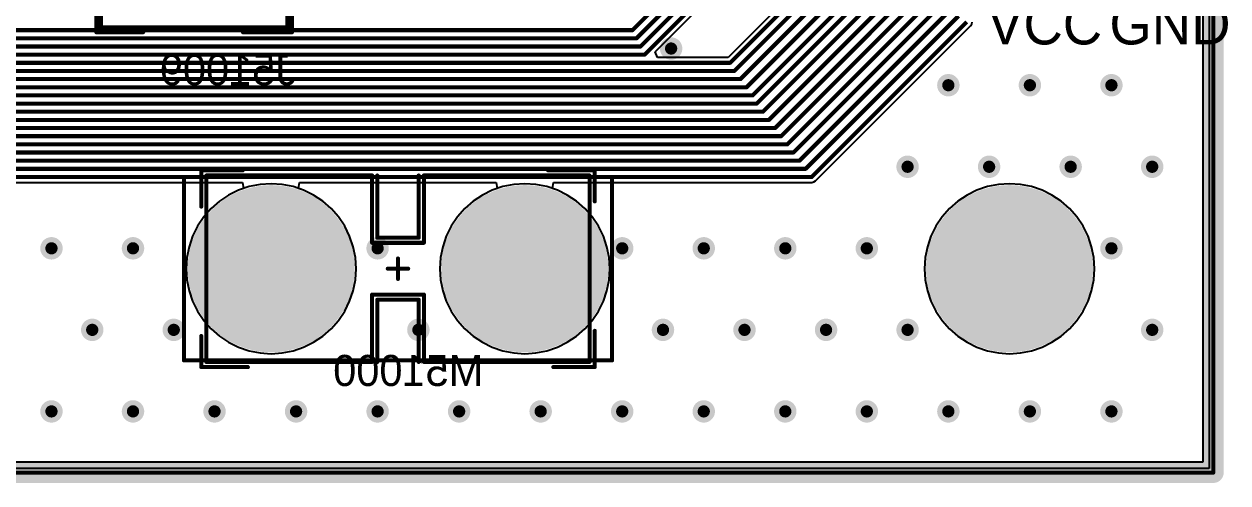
# Model space of a CAD drawing. Header units: millimetres. Extents: x 372 to 687, y 380 to 482.
# Drawn here: x 622.7 to 681.7, y 380.5 to 403 of the extents above; entities that cross this region are included whole.
import ezdxf

# ---------------------------------------------------------------- set-up
doc = ezdxf.new("R2010")
doc.units = ezdxf.units.MM
for name, color, linetype in [('BottomLayer', 5, 'Continuous'), ('BottomOverlay', 54, 'Continuous'), ('BottomSolder', 6, 'Continuous'), ('InternalPlane1', 76, 'Continuous'), ('InternalPlane2', 16, 'Continuous'), ('Mechanical1', 6, 'Continuous'), ('Mechanical13', 56, 'Continuous'), ('Mechanical15', 56, 'Continuous'), ('MultiLayer', 9, 'Continuous'), ('PadHoleLayer', 156, 'Continuous'), ('TopLayer', 1, 'Continuous'), ('TopOverlay', 2, 'Continuous'), ('TopSolder', 216, 'Continuous'), ('ViaHoleLayer', 16, 'Continuous')]:
    doc.layers.add(name, color=color, linetype=linetype)

# ---------------------------------------------------------------- blocks, each defined once
blk = doc.blocks.new('C___H_____900X1900X84000_387')
at = {"layer": 'BottomLayer', "const_width": 4}
for points in [[(-2, 6.223, 1), (2, 6.223, 1)], [(-2, -6.223, 1), (2, -6.223, 1)]]:
    blk.add_lwpolyline(points, format="xyb", close=True, dxfattribs=at)
at = {"layer": 'BottomSolder', "const_width": 4.102}
for points in [[(-2.051, 6.223, 1), (2.051, 6.223, 1)], [(-2.051, -6.223, 1), (2.051, -6.223, 1)]]:
    blk.add_lwpolyline(points, format="xyb", close=True, dxfattribs=at)
at = {"layer": 'InternalPlane1', "const_width": 2}
for points in [[(-1, 6.223, 1), (1, 6.223, 1)], [(-1, -6.223, 1), (1, -6.223, 1)]]:
    blk.add_lwpolyline(points, format="xyb", close=True, dxfattribs=at)
at = {"layer": 'InternalPlane2', "const_width": 2}
for points in [[(-1, 6.223, 1), (1, 6.223, 1)], [(-1, -6.223, 1), (1, -6.223, 1)]]:
    blk.add_lwpolyline(points, format="xyb", close=True, dxfattribs=at)
at = {"layer": 'Mechanical13', "const_width": 0.2}
for points in [[(4.572, 9.398), (-4.572, 9.398)], [(-4.572, 9.398), (-4.572, 9.398)], [(-4.572, 1.27), (-4.572, 9.398)], [(4.572, 1.27), (4.572, 9.398)], [(-1.27, 1.27), (-4.572, 1.27)], [(-1.27, -1.27), (-1.27, 1.27)], [(1.27, -1.27), (1.27, 1.27)], [(4.572, 1.27), (1.27, 1.27)], [(-1.27, -1.27), (-4.572, -1.27)], [(-4.572, -9.398), (-4.572, -1.27)], [(4.572, -1.27), (1.27, -1.27)], [(4.572, -9.398), (4.572, -1.27)], [(4.572, -9.398), (-4.572, -9.398)], [(4.572, -9.398), (4.572, -9.398)]]:
    blk.add_lwpolyline(points, dxfattribs=at)
at = {"layer": 'Mechanical13', "const_width": 0.1}
for points in [[(-4.622, 9.398, 1), (-4.522, 9.398, 1)], [(-4.622, 9.398, 1), (-4.522, 9.398, 1)], [(-4.622, 9.398, 1), (-4.522, 9.398, 1)], [(-4.622, 9.398, 1), (-4.522, 9.398, 1)], [(4.522, 9.398, 1), (4.622, 9.398, 1)], [(4.522, 9.398, 1), (4.622, 9.398, 1)], [(-4.622, 1.27, 1), (-4.522, 1.27, 1)], [(-4.622, 1.27, 1), (-4.522, 1.27, 1)], [(-1.32, 1.27, 1), (-1.22, 1.27, 1)], [(-1.32, 1.27, 1), (-1.22, 1.27, 1)], [(1.22, 1.27, 1), (1.32, 1.27, 1)], [(1.22, 1.27, 1), (1.32, 1.27, 1)], [(4.522, 1.27, 1), (4.622, 1.27, 1)], [(4.522, 1.27, 1), (4.622, 1.27, 1)], [(-4.622, -1.27, 1), (-4.522, -1.27, 1)], [(-4.622, -1.27, 1), (-4.522, -1.27, 1)], [(-1.32, -1.27, 1), (-1.22, -1.27, 1)], [(-1.32, -1.27, 1), (-1.22, -1.27, 1)], [(1.22, -1.27, 1), (1.32, -1.27, 1)], [(1.22, -1.27, 1), (1.32, -1.27, 1)], [(4.522, -1.27, 1), (4.622, -1.27, 1)], [(4.522, -1.27, 1), (4.622, -1.27, 1)], [(-4.622, -9.398, 1), (-4.522, -9.398, 1)], [(-4.622, -9.398, 1), (-4.522, -9.398, 1)], [(4.522, -9.398, 1), (4.622, -9.398, 1)], [(4.522, -9.398, 1), (4.622, -9.398, 1)], [(4.522, -9.398, 1), (4.622, -9.398, 1)], [(4.522, -9.398, 1), (4.622, -9.398, 1)]]:
    blk.add_lwpolyline(points, format="xyb", close=True, dxfattribs=at)
at = {"layer": 'Mechanical15', "const_width": 0.2}
for points in [[(-4.5, -10.5), (-4.5, 10.5)], [(4.5, 10.5), (-4.5, 10.5)], [(4.5, -10.5), (4.5, 10.5)], [(0, -0.5), (0, 0.5)], [(0.5, 0), (-0.5, 0)], [(4.5, -10.5), (-4.5, -10.5)]]:
    blk.add_lwpolyline(points, dxfattribs=at)
at = {"layer": 'Mechanical15', "const_width": 0.1}
for points in [[(-4.55, 10.5, 1), (-4.45, 10.5, 1)], [(-4.55, 10.5, 1), (-4.45, 10.5, 1)], [(4.45, 10.5, 1), (4.55, 10.5, 1)], [(4.45, 10.5, 1), (4.55, 10.5, 1)], [(-0.05, 0.5, 1), (0.05, 0.5, 1)], [(-0.55, 0, 1), (-0.45, 0, 1)], [(0.45, 0, 1), (0.55, 0, 1)], [(-0.05, -0.5, 1), (0.05, -0.5, 1)], [(-4.55, -10.5, 1), (-4.45, -10.5, 1)], [(-4.55, -10.5, 1), (-4.45, -10.5, 1)], [(4.45, -10.5, 1), (4.55, -10.5, 1)], [(4.45, -10.5, 1), (4.55, -10.5, 1)]]:
    blk.add_lwpolyline(points, format="xyb", close=True, dxfattribs=at)
at = {"layer": 'MultiLayer', "const_width": 4}
for points in [[(-2, 6.223, 1), (2, 6.223, 1)], [(-2, -6.223, 1), (2, -6.223, 1)]]:
    blk.add_lwpolyline(points, format="xyb", close=True, dxfattribs=at)
at = {"layer": 'PadHoleLayer', "const_width": 1.6}
for points in [[(-0.8, 6.223, 1), (0.8, 6.223, 1)], [(-0.8, -6.223, 1), (0.8, -6.223, 1)]]:
    blk.add_lwpolyline(points, format="xyb", close=True, dxfattribs=at)
at = {"layer": 'TopLayer', "const_width": 4}
for points in [[(-2, 6.223, 1), (2, 6.223, 1)], [(-2, -6.223, 1), (2, -6.223, 1)]]:
    blk.add_lwpolyline(points, format="xyb", close=True, dxfattribs=at)
at = {"layer": 'TopOverlay', "const_width": 0.2}
for points in [[(-3.302, 9.652), (-4.826, 9.652)], [(-4.826, 7.366), (-4.826, 9.652)], [(4.826, 9.652), (3.048, 9.652)], [(4.826, 7.62), (4.826, 9.652)], [(-1.524, 1.016), (-4.572, 1.016)], [(-1.524, -1.016), (-1.524, 1.016)], [(1.524, -1.016), (1.524, 1.016)], [(4.572, 1.016), (1.524, 1.016)], [(-1.524, -1.016), (-4.572, -1.016)], [(4.572, -1.016), (1.524, -1.016)], [(-4.826, -9.652), (-4.826, -7.62)], [(4.826, -9.652), (4.826, -7.366)], [(-3.048, -9.652), (-4.826, -9.652)], [(4.826, -9.652), (3.302, -9.652)]]:
    blk.add_lwpolyline(points, dxfattribs=at)
at = {"layer": 'TopOverlay', "const_width": 0.1}
for points in [[(-4.876, 9.652, 1), (-4.776, 9.652, 1)], [(-4.876, 9.652, 1), (-4.776, 9.652, 1)], [(-3.352, 9.652, 1), (-3.252, 9.652, 1)], [(2.998, 9.652, 1), (3.098, 9.652, 1)], [(4.776, 9.652, 1), (4.876, 9.652, 1)], [(4.776, 9.652, 1), (4.876, 9.652, 1)], [(4.776, 7.62, 1), (4.876, 7.62, 1)], [(-4.876, 7.366, 1), (-4.776, 7.366, 1)], [(-4.622, 1.016, 1), (-4.522, 1.016, 1)], [(-1.574, 1.016, 1), (-1.474, 1.016, 1)], [(-1.574, 1.016, 1), (-1.474, 1.016, 1)], [(1.474, 1.016, 1), (1.574, 1.016, 1)], [(1.474, 1.016, 1), (1.574, 1.016, 1)], [(4.522, 1.016, 1), (4.622, 1.016, 1)], [(-4.622, -1.016, 1), (-4.522, -1.016, 1)], [(-1.574, -1.016, 1), (-1.474, -1.016, 1)], [(-1.574, -1.016, 1), (-1.474, -1.016, 1)], [(1.474, -1.016, 1), (1.574, -1.016, 1)], [(1.474, -1.016, 1), (1.574, -1.016, 1)], [(4.522, -1.016, 1), (4.622, -1.016, 1)], [(-4.876, -7.62, 1), (-4.776, -7.62, 1)], [(4.776, -7.366, 1), (4.876, -7.366, 1)], [(-4.876, -9.652, 1), (-4.776, -9.652, 1)], [(-4.876, -9.652, 1), (-4.776, -9.652, 1)], [(-3.098, -9.652, 1), (-2.998, -9.652, 1)], [(3.252, -9.652, 1), (3.352, -9.652, 1)], [(4.776, -9.652, 1), (4.876, -9.652, 1)], [(4.776, -9.652, 1), (4.876, -9.652, 1)]]:
    blk.add_lwpolyline(points, format="xyb", close=True, dxfattribs=at)
at = {"layer": 'TopSolder', "const_width": 4.102}
for points in [[(-2.051, 6.223, 1), (2.051, 6.223, 1)], [(-2.051, -6.223, 1), (2.051, -6.223, 1)]]:
    blk.add_lwpolyline(points, format="xyb", close=True, dxfattribs=at)
blk = doc.blocks.new('HDRV10W64P254_2X5_2030X900X900B_B_428')
at = {"layer": 'BottomLayer', "const_width": 0.9}
for points in [[(-1.72, 5.08, 1), (-0.82, 5.08, 1)], [(0.82, 5.08, 1), (1.72, 5.08, 1)], [(-1.72, 2.54, 1), (-0.82, 2.54, 1)], [(0.82, 2.54, 1), (1.72, 2.54, 1)], [(-1.72, 0, 1), (-0.82, 0, 1)], [(0.82, 0, 1), (1.72, 0, 1)], [(-1.72, -2.54, 1), (-0.82, -2.54, 1)], [(0.82, -2.54, 1), (1.72, -2.54, 1)], [(-1.72, -5.08, 1), (-0.82, -5.08, 1)], [(0.82, -5.08, 1), (1.72, -5.08, 1)]]:
    blk.add_lwpolyline(points, format="xyb", close=True, dxfattribs=at)
at = {"layer": 'BottomOverlay', "const_width": 0.2}
for points in [[(-2.4, 10.4), (-4.8, 10.4)], [(-4.8, 10.4), (-4.8, 8.1)], [(4.8, 10.4), (2.5, 10.4)], [(4.8, 10.4), (4.8, 8)], [(-4.8, -8), (-4.8, -10.4)], [(4.8, -8.1), (4.8, -10.4)], [(-2.5, -10.4), (-4.8, -10.4)], [(4.8, -10.4), (2.4, -10.4)]]:
    blk.add_lwpolyline(points, dxfattribs=at)
at = {"layer": 'BottomOverlay'}
for points, const_width in [([(-4.85, 10.4, 1), (-4.75, 10.4, 1)], 0.1), ([(-4.85, 10.4, 1), (-4.75, 10.4, 1)], 0.1), ([(-2.45, 10.4, 1), (-2.35, 10.4, 1)], 0.1), ([(2.45, 10.4, 1), (2.55, 10.4, 1)], 0.1), ([(4.75, 10.4, 1), (4.85, 10.4, 1)], 0.1), ([(4.75, 10.4, 1), (4.85, 10.4, 1)], 0.1), ([(-4.85, 8.1, 1), (-4.75, 8.1, 1)], 0.1), ([(4.75, 8, 1), (4.85, 8, 1)], 0.1), ([(-4.85, -8, 1), (-4.75, -8, 1)], 0.1), ([(4.75, -8.1, 1), (4.85, -8.1, 1)], 0.1), ([(-5.3, -10, 1), (-5.7, -10, 1)], 0.5), ([(-5.825, -10, 1), (-5.575, -10, 1)], 0.25), ([(-5.425, -10, 1), (-5.175, -10, 1)], 0.25), ([(-4.85, -10.4, 1), (-4.75, -10.4, 1)], 0.1), ([(-4.85, -10.4, 1), (-4.75, -10.4, 1)], 0.1), ([(-2.55, -10.4, 1), (-2.45, -10.4, 1)], 0.1), ([(2.35, -10.4, 1), (2.45, -10.4, 1)], 0.1), ([(4.75, -10.4, 1), (4.85, -10.4, 1)], 0.1), ([(4.75, -10.4, 1), (4.85, -10.4, 1)], 0.1)]:
    blk.add_lwpolyline(points, format="xyb", close=True, dxfattribs=dict(at, const_width=const_width))
at = {"layer": 'BottomSolder', "const_width": 1.002}
for points in [[(-1.771, 5.08, 1), (-0.769, 5.08, 1)], [(0.769, 5.08, 1), (1.771, 5.08, 1)], [(-1.771, 2.54, 1), (-0.769, 2.54, 1)], [(0.769, 2.54, 1), (1.771, 2.54, 1)], [(-1.771, 0, 1), (-0.769, 0, 1)], [(0.769, 0, 1), (1.771, 0, 1)], [(-1.771, -2.54, 1), (-0.769, -2.54, 1)], [(0.769, -2.54, 1), (1.771, -2.54, 1)], [(-1.771, -5.08, 1), (-0.769, -5.08, 1)], [(0.769, -5.08, 1), (1.771, -5.08, 1)]]:
    blk.add_lwpolyline(points, format="xyb", close=True, dxfattribs=at)
at = {"layer": 'InternalPlane1', "const_width": 0.85}
for points in [[(-1.695, 5.08, 1), (-0.845, 5.08, 1)], [(0.845, 5.08, 1), (1.695, 5.08, 1)], [(-1.695, 2.54, 1), (-0.845, 2.54, 1)], [(0.845, 2.54, 1), (1.695, 2.54, 1)], [(-1.695, 0, 1), (-0.845, 0, 1)], [(0.845, 0, 1), (1.695, 0, 1)], [(-1.695, -2.54, 1), (-0.845, -2.54, 1)], [(0.845, -2.54, 1), (1.695, -2.54, 1)], [(-1.695, -5.08, 1), (-0.845, -5.08, 1)], [(0.845, -5.08, 1), (1.695, -5.08, 1)]]:
    blk.add_lwpolyline(points, format="xyb", close=True, dxfattribs=at)
at = {"layer": 'InternalPlane2'}
for points, const_width in [([(-1.695, 5.08, 1), (-0.845, 5.08, 1)], 0.85), ([(0.648, 6.01, 1), (0.775, 6.01, 1)], 0.127), ([(1.765, 6.01, 1), (1.892, 6.01, 1)], 0.127), ([(0.276, 5.639, 1), (0.403, 5.639, 1)], 0.127), ([(2.137, 5.639, 1), (2.264, 5.639, 1)], 0.127), ([(0.276, 4.521, 1), (0.403, 4.521, 1)], 0.127), ([(0.648, 4.15, 1), (0.775, 4.15, 1)], 0.127), ([(1.765, 4.15, 1), (1.892, 4.15, 1)], 0.127), ([(2.137, 4.521, 1), (2.264, 4.521, 1)], 0.127), ([(0.648, 3.47, 1), (0.775, 3.47, 1)], 0.127), ([(1.765, 3.47, 1), (1.892, 3.47, 1)], 0.127), ([(-1.695, 2.54, 1), (-0.845, 2.54, 1)], 0.85), ([(0.276, 3.099, 1), (0.403, 3.099, 1)], 0.127), ([(2.137, 3.099, 1), (2.264, 3.099, 1)], 0.127), ([(0.276, 1.981, 1), (0.403, 1.981, 1)], 0.127), ([(2.137, 1.981, 1), (2.264, 1.981, 1)], 0.127), ([(0.648, 1.61, 1), (0.775, 1.61, 1)], 0.127), ([(1.765, 1.61, 1), (1.892, 1.61, 1)], 0.127), ([(-1.695, 0, 1), (-0.845, 0, 1)], 0.85), ([(0.845, 0, 1), (1.695, 0, 1)], 0.85), ([(-1.695, -2.54, 1), (-0.845, -2.54, 1)], 0.85), ([(0.845, -2.54, 1), (1.695, -2.54, 1)], 0.85), ([(-1.695, -5.08, 1), (-0.845, -5.08, 1)], 0.85), ([(0.845, -5.08, 1), (1.695, -5.08, 1)], 0.85)]:
    blk.add_lwpolyline(points, format="xyb", close=True, dxfattribs=dict(at, const_width=const_width))
at = {"layer": 'InternalPlane2', "const_width": 0.254}
for points in [[(0.711, 6.01, -0.277325), (1.829, 6.01)], [(0.34, 4.521, -0.277325), (0.34, 5.639)], [(2.2, 5.639, -0.277325), (2.2, 4.521)], [(1.829, 4.15, -0.277325), (0.711, 4.15)], [(0.711, 3.47, -0.277325), (1.829, 3.47)], [(0.34, 1.981, -0.277325), (0.34, 3.099)], [(2.2, 3.099, -0.277325), (2.2, 1.981)], [(1.829, 1.61, -0.277325), (0.711, 1.61)]]:
    blk.add_lwpolyline(points, format="xyb", dxfattribs=at)
at = {"layer": 'Mechanical13', "const_width": 0.2}
for points in [[(-4.572, 10.16), (-4.572, -10.16)], [(4.572, 10.16), (-4.572, 10.16)], [(4.572, 10.16), (4.572, -10.16)], [(4.572, -10.16), (-4.572, -10.16)]]:
    blk.add_lwpolyline(points, dxfattribs=at)
at = {"layer": 'Mechanical13', "const_width": 0.1}
for points in [[(-4.622, 10.16, 1), (-4.522, 10.16, 1)], [(-4.622, 10.16, 1), (-4.522, 10.16, 1)], [(4.522, 10.16, 1), (4.622, 10.16, 1)], [(4.522, 10.16, 1), (4.622, 10.16, 1)], [(-4.622, -10.16, 1), (-4.522, -10.16, 1)], [(-4.622, -10.16, 1), (-4.522, -10.16, 1)], [(4.522, -10.16, 1), (4.622, -10.16, 1)], [(4.522, -10.16, 1), (4.622, -10.16, 1)]]:
    blk.add_lwpolyline(points, format="xyb", close=True, dxfattribs=at)
at = {"layer": 'Mechanical15', "const_width": 0.2}
for points in [[(-4.6, 10.2), (-4.6, -10.2)], [(4.6, 10.2), (-4.6, 10.2)], [(4.6, 10.2), (4.6, -10.2)], [(0, 0.5), (0, -0.5)], [(0.5, 0), (-0.5, 0)], [(4.6, -10.2), (-4.6, -10.2)]]:
    blk.add_lwpolyline(points, dxfattribs=at)
at = {"layer": 'Mechanical15', "const_width": 0.1}
for points in [[(-4.65, 10.2, 1), (-4.55, 10.2, 1)], [(-4.65, 10.2, 1), (-4.55, 10.2, 1)], [(4.55, 10.2, 1), (4.65, 10.2, 1)], [(4.55, 10.2, 1), (4.65, 10.2, 1)], [(-0.05, 0.5, 1), (0.05, 0.5, 1)], [(-0.55, 0, 1), (-0.45, 0, 1)], [(0.45, 0, 1), (0.55, 0, 1)], [(-0.05, -0.5, 1), (0.05, -0.5, 1)], [(-4.65, -10.2, 1), (-4.55, -10.2, 1)], [(-4.65, -10.2, 1), (-4.55, -10.2, 1)], [(4.55, -10.2, 1), (4.65, -10.2, 1)], [(4.55, -10.2, 1), (4.65, -10.2, 1)]]:
    blk.add_lwpolyline(points, format="xyb", close=True, dxfattribs=at)
at = {"layer": 'MultiLayer', "const_width": 0.9}
for points in [[(-1.72, 5.08, 1), (-0.82, 5.08, 1)], [(0.82, 5.08, 1), (1.72, 5.08, 1)], [(-1.72, 2.54, 1), (-0.82, 2.54, 1)], [(0.82, 2.54, 1), (1.72, 2.54, 1)], [(-1.72, 0, 1), (-0.82, 0, 1)], [(0.82, 0, 1), (1.72, 0, 1)], [(-1.72, -2.54, 1), (-0.82, -2.54, 1)], [(0.82, -2.54, 1), (1.72, -2.54, 1)], [(-1.72, -5.08, 1), (-0.82, -5.08, 1)], [(0.82, -5.08, 1), (1.72, -5.08, 1)]]:
    blk.add_lwpolyline(points, format="xyb", close=True, dxfattribs=at)
at = {"layer": 'PadHoleLayer', "const_width": 0.45}
for points in [[(-1.495, 5.08, 1), (-1.045, 5.08, 1)], [(1.045, 5.08, 1), (1.495, 5.08, 1)], [(-1.495, 2.54, 1), (-1.045, 2.54, 1)], [(1.045, 2.54, 1), (1.495, 2.54, 1)], [(-1.495, 0, 1), (-1.045, 0, 1)], [(1.045, 0, 1), (1.495, 0, 1)], [(-1.495, -2.54, 1), (-1.045, -2.54, 1)], [(1.045, -2.54, 1), (1.495, -2.54, 1)], [(-1.495, -5.08, 1), (-1.045, -5.08, 1)], [(1.045, -5.08, 1), (1.495, -5.08, 1)]]:
    blk.add_lwpolyline(points, format="xyb", close=True, dxfattribs=at)
at = {"layer": 'TopLayer', "const_width": 0.9}
for points in [[(-1.72, 5.08, 1), (-0.82, 5.08, 1)], [(0.82, 5.08, 1), (1.72, 5.08, 1)], [(-1.72, 2.54, 1), (-0.82, 2.54, 1)], [(0.82, 2.54, 1), (1.72, 2.54, 1)], [(-1.72, 0, 1), (-0.82, 0, 1)], [(0.82, 0, 1), (1.72, 0, 1)], [(-1.72, -2.54, 1), (-0.82, -2.54, 1)], [(0.82, -2.54, 1), (1.72, -2.54, 1)], [(-1.72, -5.08, 1), (-0.82, -5.08, 1)], [(0.82, -5.08, 1), (1.72, -5.08, 1)]]:
    blk.add_lwpolyline(points, format="xyb", close=True, dxfattribs=at)
at = {"layer": 'TopSolder', "const_width": 1.002}
for points in [[(-1.771, 5.08, 1), (-0.769, 5.08, 1)], [(0.769, 5.08, 1), (1.771, 5.08, 1)], [(-1.771, 2.54, 1), (-0.769, 2.54, 1)], [(0.769, 2.54, 1), (1.771, 2.54, 1)], [(-1.771, 0, 1), (-0.769, 0, 1)], [(0.769, 0, 1), (1.771, 0, 1)], [(-1.771, -2.54, 1), (-0.769, -2.54, 1)], [(0.769, -2.54, 1), (1.771, -2.54, 1)], [(-1.771, -5.08, 1), (-0.769, -5.08, 1)], [(0.769, -5.08, 1), (1.771, -5.08, 1)]]:
    blk.add_lwpolyline(points, format="xyb", close=True, dxfattribs=at)

msp = doc.modelspace()

# ---------------------------------------------------------------- linework, layer by layer
at = {"layer": 'BottomLayer'}
for p, q in [((680.8, 480.8), (680.8, 381.2)), ((634.233, 395.133), (633.698, 395.027)), ((634.777, 395.169), (634.233, 395.133)), ((635.321, 395.133), (634.777, 395.169)), ((635.856, 395.027), (635.321, 395.133)), ((646.679, 395.133), (646.144, 395.027)), ((647.223, 395.169), (646.679, 395.133)), ((647.767, 395.133), (647.223, 395.169)), ((648.302, 395.027), (647.767, 395.133)), ((670.456, 395.133), (669.921, 395.027)), ((671, 395.169), (670.456, 395.133)), ((671.544, 395.133), (671, 395.169)), ((672.079, 395.027), (671.544, 395.133)), ((632.693, 394.61), (632.239, 394.307)), ((633.182, 394.852), (632.693, 394.61)), ((633.698, 395.027), (633.182, 394.852)), ((636.372, 394.852), (635.856, 395.027)), ((636.861, 394.61), (636.372, 394.852)), ((637.315, 394.307), (636.861, 394.61)), ((645.139, 394.61), (644.685, 394.307)), ((645.628, 394.852), (645.139, 394.61)), ((646.144, 395.027), (645.628, 394.852)), ((648.818, 394.852), (648.302, 395.027)), ((649.307, 394.61), (648.818, 394.852)), ((649.761, 394.307), (649.307, 394.61)), ((668.916, 394.61), (668.462, 394.307)), ((669.405, 394.852), (668.916, 394.61)), ((669.921, 395.027), (669.405, 394.852)), ((672.595, 394.852), (672.079, 395.027)), ((673.084, 394.61), (672.595, 394.852)), ((673.538, 394.307), (673.084, 394.61)), ((631.829, 393.948), (631.47, 393.538)), ((632.239, 394.307), (631.829, 393.948)), ((637.725, 393.948), (637.315, 394.307)), ((638.084, 393.538), (637.725, 393.948)), ((644.275, 393.948), (643.916, 393.538)), ((644.685, 394.307), (644.275, 393.948)), ((650.171, 393.948), (649.761, 394.307)), ((650.53, 393.538), (650.171, 393.948)), ((668.052, 393.948), (667.693, 393.538)), ((668.462, 394.307), (668.052, 393.948)), ((673.948, 393.948), (673.538, 394.307)), ((674.307, 393.538), (673.948, 393.948)), ((631.47, 393.538), (631.167, 393.084)), ((638.387, 393.084), (638.084, 393.538)), ((643.916, 393.538), (643.613, 393.084)), ((650.833, 393.084), (650.53, 393.538)), ((667.693, 393.538), (667.39, 393.084)), ((674.61, 393.084), (674.307, 393.538)), ((631.167, 393.084), (630.925, 392.595)), ((638.629, 392.595), (638.387, 393.084)), ((643.613, 393.084), (643.371, 392.595)), ((651.075, 392.595), (650.833, 393.084)), ((667.39, 393.084), (667.148, 392.595)), ((674.852, 392.595), (674.61, 393.084)), ((630.925, 392.595), (630.75, 392.079)), ((638.804, 392.079), (638.629, 392.595)), ((643.371, 392.595), (643.196, 392.079)), ((651.25, 392.079), (651.075, 392.595)), ((667.148, 392.595), (666.973, 392.079)), ((675.027, 392.079), (674.852, 392.595)), ((630.75, 392.079), (630.644, 391.544)), ((638.91, 391.544), (638.804, 392.079)), ((643.196, 392.079), (643.09, 391.544)), ((651.356, 391.544), (651.25, 392.079)), ((666.973, 392.079), (666.867, 391.544)), ((675.133, 391.544), (675.027, 392.079)), ((630.644, 391.544), (630.608, 391)), ((630.608, 391), (630.644, 390.456)), ((638.946, 391), (638.91, 391.544)), ((638.91, 390.456), (638.946, 391)), ((643.09, 391.544), (643.054, 391)), ((643.054, 391), (643.09, 390.456)), ((651.392, 391), (651.356, 391.544)), ((651.356, 390.456), (651.392, 391)), ((666.867, 391.544), (666.831, 391)), ((666.831, 391), (666.867, 390.456)), ((675.169, 391), (675.133, 391.544)), ((675.133, 390.456), (675.169, 391)), ((630.644, 390.456), (630.75, 389.921)), ((638.804, 389.921), (638.91, 390.456)), ((643.09, 390.456), (643.196, 389.921)), ((651.25, 389.921), (651.356, 390.456)), ((666.867, 390.456), (666.973, 389.921)), ((675.027, 389.921), (675.133, 390.456)), ((630.75, 389.921), (630.925, 389.405)), ((638.629, 389.405), (638.804, 389.921)), ((643.196, 389.921), (643.371, 389.405)), ((651.075, 389.405), (651.25, 389.921)), ((666.973, 389.921), (667.148, 389.405)), ((674.852, 389.405), (675.027, 389.921)), ((630.925, 389.405), (631.167, 388.916)), ((638.387, 388.916), (638.629, 389.405)), ((643.371, 389.405), (643.613, 388.916)), ((650.833, 388.916), (651.075, 389.405)), ((667.148, 389.405), (667.39, 388.916)), ((674.61, 388.916), (674.852, 389.405)), ((631.167, 388.916), (631.47, 388.462)), ((638.084, 388.462), (638.387, 388.916)), ((643.613, 388.916), (643.916, 388.462)), ((650.53, 388.462), (650.833, 388.916)), ((667.39, 388.916), (667.693, 388.462)), ((674.307, 388.462), (674.61, 388.916)), ((631.47, 388.462), (631.829, 388.052)), ((631.829, 388.052), (632.239, 387.693)), ((637.315, 387.693), (637.725, 388.052)), ((637.725, 388.052), (638.084, 388.462)), ((643.916, 388.462), (644.275, 388.052)), ((644.275, 388.052), (644.685, 387.693)), ((649.761, 387.693), (650.171, 388.052)), ((650.171, 388.052), (650.53, 388.462)), ((667.693, 388.462), (668.052, 388.052)), ((668.052, 388.052), (668.462, 387.693)), ((673.538, 387.693), (673.948, 388.052)), ((673.948, 388.052), (674.307, 388.462)), ((632.239, 387.693), (632.693, 387.39)), ((636.861, 387.39), (637.315, 387.693)), ((644.685, 387.693), (645.139, 387.39)), ((649.307, 387.39), (649.761, 387.693)), ((668.462, 387.693), (668.916, 387.39)), ((673.084, 387.39), (673.538, 387.693)), ((632.693, 387.39), (633.182, 387.148)), ((633.182, 387.148), (633.698, 386.973)), ((633.698, 386.973), (634.233, 386.867)), ((634.233, 386.867), (634.777, 386.831)), ((634.777, 386.831), (635.321, 386.867)), ((635.321, 386.867), (635.856, 386.973)), ((635.856, 386.973), (636.372, 387.148)), ((636.372, 387.148), (636.861, 387.39)), ((645.139, 387.39), (645.628, 387.148)), ((645.628, 387.148), (646.144, 386.973)), ((646.144, 386.973), (646.679, 386.867)), ((646.679, 386.867), (647.223, 386.831)), ((647.223, 386.831), (647.767, 386.867)), ((647.767, 386.867), (648.302, 386.973)), ((648.302, 386.973), (648.818, 387.148)), ((648.818, 387.148), (649.307, 387.39)), ((668.916, 387.39), (669.405, 387.148)), ((669.405, 387.148), (669.921, 386.973)), ((669.921, 386.973), (670.456, 386.867)), ((670.456, 386.867), (671, 386.831)), ((671, 386.831), (671.544, 386.867)), ((671.544, 386.867), (672.079, 386.973)), ((672.079, 386.973), (672.595, 387.148)), ((672.595, 387.148), (673.084, 387.39)), ((680.8, 381.2), (381.2, 381.2))]:
    msp.add_line(p, q, dxfattribs=at)
for points, const_width in [([(654.25, 401.8, 1), (654.55, 401.8, 1)], 0.3), ([(667.85, 400, 1), (668.15, 400, 1)], 0.3), ([(671.85, 400, 1), (672.15, 400, 1)], 0.3), ([(675.85, 400, 1), (676.15, 400, 1)], 0.3), ([(665.85, 396, 1), (666.15, 396, 1)], 0.3), ([(669.85, 396, 1), (670.15, 396, 1)], 0.3), ([(673.85, 396, 1), (674.15, 396, 1)], 0.3), ([(677.85, 396, 1), (678.15, 396, 1)], 0.3), ([(669, 391, 1), (673, 391, 1)], 4), ([(623.85, 392, 1), (624.15, 392, 1)], 0.3), ([(627.85, 392, 1), (628.15, 392, 1)], 0.3), ([(639.85, 392, 1), (640.15, 392, 1)], 0.3), ([(651.85, 392, 1), (652.15, 392, 1)], 0.3), ([(655.85, 392, 1), (656.15, 392, 1)], 0.3), ([(659.85, 392, 1), (660.15, 392, 1)], 0.3), ([(663.85, 392, 1), (664.15, 392, 1)], 0.3), ([(675.85, 392, 1), (676.15, 392, 1)], 0.3), ([(625.85, 388, 1), (626.15, 388, 1)], 0.3), ([(629.85, 388, 1), (630.15, 388, 1)], 0.3), ([(641.85, 388, 1), (642.15, 388, 1)], 0.3), ([(653.85, 388, 1), (654.15, 388, 1)], 0.3), ([(657.85, 388, 1), (658.15, 388, 1)], 0.3), ([(661.85, 388, 1), (662.15, 388, 1)], 0.3), ([(665.85, 388, 1), (666.15, 388, 1)], 0.3), ([(677.85, 388, 1), (678.15, 388, 1)], 0.3), ([(623.85, 384, 1), (624.15, 384, 1)], 0.3), ([(627.85, 384, 1), (628.15, 384, 1)], 0.3), ([(631.85, 384, 1), (632.15, 384, 1)], 0.3), ([(635.85, 384, 1), (636.15, 384, 1)], 0.3), ([(639.85, 384, 1), (640.15, 384, 1)], 0.3), ([(643.85, 384, 1), (644.15, 384, 1)], 0.3), ([(647.85, 384, 1), (648.15, 384, 1)], 0.3), ([(651.85, 384, 1), (652.15, 384, 1)], 0.3), ([(655.85, 384, 1), (656.15, 384, 1)], 0.3), ([(659.85, 384, 1), (660.15, 384, 1)], 0.3), ([(663.85, 384, 1), (664.15, 384, 1)], 0.3), ([(667.85, 384, 1), (668.15, 384, 1)], 0.3), ([(671.85, 384, 1), (672.15, 384, 1)], 0.3), ([(675.85, 384, 1), (676.15, 384, 1)], 0.3)]:
    msp.add_lwpolyline(points, format="xyb", close=True, dxfattribs=dict(at, const_width=const_width))
at = {"layer": 'BottomSolder', "const_width": 4.102}
msp.add_lwpolyline([(668.949, 391, 1), (673.051, 391, 1)], format="xyb", close=True, dxfattribs=at)
at = {"layer": 'InternalPlane1'}
for p, q in [((680.49, 480.49), (680.49, 381.51)), ((680.49, 381.51), (381.51, 381.51))]:
    msp.add_line(p, q, dxfattribs=at)
at = {"layer": 'InternalPlane1', "const_width": 1.016}
for points in [[(681, 381), (681, 481)], [(381, 381), (681, 381)]]:
    msp.add_lwpolyline(points, dxfattribs=at)
at = {"layer": 'InternalPlane1'}
for points, const_width in [([(654.125, 401.8, 1), (654.675, 401.8, 1)], 0.55), ([(667.725, 400, 1), (668.275, 400, 1)], 0.55), ([(671.725, 400, 1), (672.275, 400, 1)], 0.55), ([(675.725, 400, 1), (676.275, 400, 1)], 0.55), ([(665.725, 396, 1), (666.275, 396, 1)], 0.55), ([(669.725, 396, 1), (670.275, 396, 1)], 0.55), ([(673.725, 396, 1), (674.275, 396, 1)], 0.55), ([(677.725, 396, 1), (678.275, 396, 1)], 0.55), ([(670, 391, 1), (672, 391, 1)], 2), ([(623.725, 392, 1), (624.275, 392, 1)], 0.55), ([(627.725, 392, 1), (628.275, 392, 1)], 0.55), ([(639.725, 392, 1), (640.275, 392, 1)], 0.55), ([(651.725, 392, 1), (652.275, 392, 1)], 0.55), ([(655.725, 392, 1), (656.275, 392, 1)], 0.55), ([(659.725, 392, 1), (660.275, 392, 1)], 0.55), ([(663.725, 392, 1), (664.275, 392, 1)], 0.55), ([(675.725, 392, 1), (676.275, 392, 1)], 0.55), ([(625.725, 388, 1), (626.275, 388, 1)], 0.55), ([(629.725, 388, 1), (630.275, 388, 1)], 0.55), ([(641.725, 388, 1), (642.275, 388, 1)], 0.55), ([(653.725, 388, 1), (654.275, 388, 1)], 0.55), ([(657.725, 388, 1), (658.275, 388, 1)], 0.55), ([(661.725, 388, 1), (662.275, 388, 1)], 0.55), ([(665.725, 388, 1), (666.275, 388, 1)], 0.55), ([(677.725, 388, 1), (678.275, 388, 1)], 0.55), ([(623.725, 384, 1), (624.275, 384, 1)], 0.55), ([(627.725, 384, 1), (628.275, 384, 1)], 0.55), ([(631.725, 384, 1), (632.275, 384, 1)], 0.55), ([(635.725, 384, 1), (636.275, 384, 1)], 0.55), ([(639.725, 384, 1), (640.275, 384, 1)], 0.55), ([(643.725, 384, 1), (644.275, 384, 1)], 0.55), ([(647.725, 384, 1), (648.275, 384, 1)], 0.55), ([(651.725, 384, 1), (652.275, 384, 1)], 0.55), ([(655.725, 384, 1), (656.275, 384, 1)], 0.55), ([(659.725, 384, 1), (660.275, 384, 1)], 0.55), ([(663.725, 384, 1), (664.275, 384, 1)], 0.55), ([(667.725, 384, 1), (668.275, 384, 1)], 0.55), ([(671.725, 384, 1), (672.275, 384, 1)], 0.55), ([(675.725, 384, 1), (676.275, 384, 1)], 0.55), ([(680.746, 381, 1), (681.254, 381, 1)], 0.508), ([(680.746, 381, 1), (681.254, 381, 1)], 0.508)]:
    msp.add_lwpolyline(points, format="xyb", close=True, dxfattribs=dict(at, const_width=const_width))
at = {"layer": 'InternalPlane2'}
for p, q in [((680.49, 480.49), (680.49, 381.51)), ((680.49, 381.51), (381.51, 381.51))]:
    msp.add_line(p, q, dxfattribs=at)
at = {"layer": 'InternalPlane2', "const_width": 1.016}
for points in [[(681, 381), (681, 481)], [(381, 381), (681, 381)]]:
    msp.add_lwpolyline(points, dxfattribs=at)
at = {"layer": 'InternalPlane2'}
for points, const_width in [([(654.125, 401.8, 1), (654.675, 401.8, 1)], 0.55), ([(667.725, 400, 1), (668.275, 400, 1)], 0.55), ([(671.725, 400, 1), (672.275, 400, 1)], 0.55), ([(675.725, 400, 1), (676.275, 400, 1)], 0.55), ([(665.725, 396, 1), (666.275, 396, 1)], 0.55), ([(669.725, 396, 1), (670.275, 396, 1)], 0.55), ([(673.725, 396, 1), (674.275, 396, 1)], 0.55), ([(677.725, 396, 1), (678.275, 396, 1)], 0.55), ([(670, 391, 1), (672, 391, 1)], 2), ([(623.725, 392, 1), (624.275, 392, 1)], 0.55), ([(627.725, 392, 1), (628.275, 392, 1)], 0.55), ([(639.725, 392, 1), (640.275, 392, 1)], 0.55), ([(651.725, 392, 1), (652.275, 392, 1)], 0.55), ([(655.725, 392, 1), (656.275, 392, 1)], 0.55), ([(659.725, 392, 1), (660.275, 392, 1)], 0.55), ([(663.725, 392, 1), (664.275, 392, 1)], 0.55), ([(675.725, 392, 1), (676.275, 392, 1)], 0.55), ([(625.725, 388, 1), (626.275, 388, 1)], 0.55), ([(629.725, 388, 1), (630.275, 388, 1)], 0.55), ([(641.725, 388, 1), (642.275, 388, 1)], 0.55), ([(653.725, 388, 1), (654.275, 388, 1)], 0.55), ([(657.725, 388, 1), (658.275, 388, 1)], 0.55), ([(661.725, 388, 1), (662.275, 388, 1)], 0.55), ([(665.725, 388, 1), (666.275, 388, 1)], 0.55), ([(677.725, 388, 1), (678.275, 388, 1)], 0.55), ([(623.725, 384, 1), (624.275, 384, 1)], 0.55), ([(627.725, 384, 1), (628.275, 384, 1)], 0.55), ([(631.725, 384, 1), (632.275, 384, 1)], 0.55), ([(635.725, 384, 1), (636.275, 384, 1)], 0.55), ([(639.725, 384, 1), (640.275, 384, 1)], 0.55), ([(643.725, 384, 1), (644.275, 384, 1)], 0.55), ([(647.725, 384, 1), (648.275, 384, 1)], 0.55), ([(651.725, 384, 1), (652.275, 384, 1)], 0.55), ([(655.725, 384, 1), (656.275, 384, 1)], 0.55), ([(659.725, 384, 1), (660.275, 384, 1)], 0.55), ([(663.725, 384, 1), (664.275, 384, 1)], 0.55), ([(667.725, 384, 1), (668.275, 384, 1)], 0.55), ([(671.725, 384, 1), (672.275, 384, 1)], 0.55), ([(675.725, 384, 1), (676.275, 384, 1)], 0.55), ([(680.746, 381, 1), (681.254, 381, 1)], 0.508), ([(680.746, 381, 1), (681.254, 381, 1)], 0.508)]:
    msp.add_lwpolyline(points, format="xyb", close=True, dxfattribs=dict(at, const_width=const_width))
at = {"layer": 'Mechanical1', "const_width": 0.2}
for points in [[(681, 381), (681, 481)], [(381, 381), (681, 381)]]:
    msp.add_lwpolyline(points, dxfattribs=at)
at = {"layer": 'Mechanical1', "const_width": 0.1}
msp.add_lwpolyline([(680.95, 381, 1), (681.05, 381, 1)], format="xyb", close=True, dxfattribs=at)
msp.add_lwpolyline([(680.95, 381, 1), (681.05, 381, 1)], format="xyb", close=True, dxfattribs=at)
at = {"layer": 'MultiLayer'}
for points, const_width in [([(654.25, 401.8, 1), (654.55, 401.8, 1)], 0.3), ([(667.85, 400, 1), (668.15, 400, 1)], 0.3), ([(671.85, 400, 1), (672.15, 400, 1)], 0.3), ([(675.85, 400, 1), (676.15, 400, 1)], 0.3), ([(665.85, 396, 1), (666.15, 396, 1)], 0.3), ([(669.85, 396, 1), (670.15, 396, 1)], 0.3), ([(673.85, 396, 1), (674.15, 396, 1)], 0.3), ([(677.85, 396, 1), (678.15, 396, 1)], 0.3), ([(669, 391, 1), (673, 391, 1)], 4), ([(623.85, 392, 1), (624.15, 392, 1)], 0.3), ([(627.85, 392, 1), (628.15, 392, 1)], 0.3), ([(639.85, 392, 1), (640.15, 392, 1)], 0.3), ([(651.85, 392, 1), (652.15, 392, 1)], 0.3), ([(655.85, 392, 1), (656.15, 392, 1)], 0.3), ([(659.85, 392, 1), (660.15, 392, 1)], 0.3), ([(663.85, 392, 1), (664.15, 392, 1)], 0.3), ([(675.85, 392, 1), (676.15, 392, 1)], 0.3), ([(625.85, 388, 1), (626.15, 388, 1)], 0.3), ([(629.85, 388, 1), (630.15, 388, 1)], 0.3), ([(641.85, 388, 1), (642.15, 388, 1)], 0.3), ([(653.85, 388, 1), (654.15, 388, 1)], 0.3), ([(657.85, 388, 1), (658.15, 388, 1)], 0.3), ([(661.85, 388, 1), (662.15, 388, 1)], 0.3), ([(665.85, 388, 1), (666.15, 388, 1)], 0.3), ([(677.85, 388, 1), (678.15, 388, 1)], 0.3), ([(623.85, 384, 1), (624.15, 384, 1)], 0.3), ([(627.85, 384, 1), (628.15, 384, 1)], 0.3), ([(631.85, 384, 1), (632.15, 384, 1)], 0.3), ([(635.85, 384, 1), (636.15, 384, 1)], 0.3), ([(639.85, 384, 1), (640.15, 384, 1)], 0.3), ([(643.85, 384, 1), (644.15, 384, 1)], 0.3), ([(647.85, 384, 1), (648.15, 384, 1)], 0.3), ([(651.85, 384, 1), (652.15, 384, 1)], 0.3), ([(655.85, 384, 1), (656.15, 384, 1)], 0.3), ([(659.85, 384, 1), (660.15, 384, 1)], 0.3), ([(663.85, 384, 1), (664.15, 384, 1)], 0.3), ([(667.85, 384, 1), (668.15, 384, 1)], 0.3), ([(671.85, 384, 1), (672.15, 384, 1)], 0.3), ([(675.85, 384, 1), (676.15, 384, 1)], 0.3)]:
    msp.add_lwpolyline(points, format="xyb", close=True, dxfattribs=dict(at, const_width=const_width))
at = {"layer": 'PadHoleLayer', "const_width": 1.6}
msp.add_lwpolyline([(670.2, 391, 1), (671.8, 391, 1)], format="xyb", close=True, dxfattribs=at)
at = {"layer": 'TopLayer'}
for p, q in [((680.8, 480.8), (680.8, 381.2)), ((663.035, 407.21), (657.19, 401.365)), ((653.617, 401.642), (658.887, 406.913)), ((661.487, 395.313), (669.087, 402.913)), ((669.087, 402.913), (669.145, 402.999)), ((669.087, 402.913), (669.087, 402.913)), ((669.145, 402.999), (669.165, 403.1)), ((653.732, 401.365), (653.617, 401.642)), ((657.19, 401.365), (653.732, 401.365)), ((618.622, 395.235), (633.378, 395.235)), ((633.378, 395.235), (633.427, 394.935)), ((636.127, 394.935), (636.176, 395.235)), ((636.176, 395.235), (645.824, 395.235)), ((645.824, 395.235), (645.873, 394.935)), ((648.573, 394.935), (648.622, 395.235)), ((648.622, 395.235), (661.3, 395.235)), ((661.3, 395.235), (661.401, 395.255)), ((661.3, 395.235), (661.3, 395.235)), ((661.401, 395.255), (661.487, 395.313)), ((670.456, 395.133), (669.921, 395.027)), ((671, 395.169), (670.456, 395.133)), ((671.544, 395.133), (671, 395.169)), ((672.079, 395.027), (671.544, 395.133)), ((632.693, 394.61), (632.239, 394.307)), ((633.182, 394.852), (632.693, 394.61)), ((633.427, 394.935), (633.182, 394.852)), ((636.372, 394.852), (636.127, 394.935)), ((636.861, 394.61), (636.372, 394.852)), ((637.315, 394.307), (636.861, 394.61)), ((645.139, 394.61), (644.685, 394.307)), ((645.628, 394.852), (645.139, 394.61)), ((645.873, 394.935), (645.628, 394.852)), ((648.818, 394.852), (648.573, 394.935)), ((649.307, 394.61), (648.818, 394.852)), ((649.761, 394.307), (649.307, 394.61)), ((668.916, 394.61), (668.462, 394.307)), ((669.405, 394.852), (668.916, 394.61)), ((669.921, 395.027), (669.405, 394.852)), ((672.595, 394.852), (672.079, 395.027)), ((673.084, 394.61), (672.595, 394.852)), ((673.538, 394.307), (673.084, 394.61)), ((631.829, 393.948), (631.47, 393.538)), ((632.239, 394.307), (631.829, 393.948)), ((637.725, 393.948), (637.315, 394.307)), ((638.084, 393.538), (637.725, 393.948)), ((644.275, 393.948), (643.916, 393.538)), ((644.685, 394.307), (644.275, 393.948)), ((650.171, 393.948), (649.761, 394.307)), ((650.53, 393.538), (650.171, 393.948)), ((668.052, 393.948), (667.693, 393.538)), ((668.462, 394.307), (668.052, 393.948)), ((673.948, 393.948), (673.538, 394.307)), ((674.307, 393.538), (673.948, 393.948)), ((631.47, 393.538), (631.167, 393.084)), ((638.387, 393.084), (638.084, 393.538)), ((643.916, 393.538), (643.613, 393.084)), ((650.833, 393.084), (650.53, 393.538)), ((667.693, 393.538), (667.39, 393.084)), ((674.61, 393.084), (674.307, 393.538)), ((631.167, 393.084), (630.925, 392.595)), ((638.629, 392.595), (638.387, 393.084)), ((643.613, 393.084), (643.371, 392.595)), ((651.075, 392.595), (650.833, 393.084)), ((667.39, 393.084), (667.148, 392.595)), ((674.852, 392.595), (674.61, 393.084)), ((630.925, 392.595), (630.75, 392.079)), ((638.804, 392.079), (638.629, 392.595)), ((643.371, 392.595), (643.196, 392.079)), ((651.25, 392.079), (651.075, 392.595)), ((667.148, 392.595), (666.973, 392.079)), ((675.027, 392.079), (674.852, 392.595)), ((630.75, 392.079), (630.644, 391.544)), ((638.91, 391.544), (638.804, 392.079)), ((643.196, 392.079), (643.09, 391.544)), ((651.356, 391.544), (651.25, 392.079)), ((666.973, 392.079), (666.867, 391.544)), ((675.133, 391.544), (675.027, 392.079)), ((630.644, 391.544), (630.608, 391)), ((630.608, 391), (630.644, 390.456)), ((638.946, 391), (638.91, 391.544)), ((638.91, 390.456), (638.946, 391)), ((643.09, 391.544), (643.054, 391)), ((643.054, 391), (643.09, 390.456)), ((651.392, 391), (651.356, 391.544)), ((651.356, 390.456), (651.392, 391)), ((666.867, 391.544), (666.831, 391)), ((666.831, 391), (666.867, 390.456)), ((675.169, 391), (675.133, 391.544)), ((675.133, 390.456), (675.169, 391)), ((630.644, 390.456), (630.75, 389.921)), ((638.804, 389.921), (638.91, 390.456)), ((643.09, 390.456), (643.196, 389.921)), ((651.25, 389.921), (651.356, 390.456)), ((666.867, 390.456), (666.973, 389.921)), ((675.027, 389.921), (675.133, 390.456)), ((630.75, 389.921), (630.925, 389.405)), ((638.629, 389.405), (638.804, 389.921)), ((643.196, 389.921), (643.371, 389.405)), ((651.075, 389.405), (651.25, 389.921)), ((666.973, 389.921), (667.148, 389.405)), ((674.852, 389.405), (675.027, 389.921)), ((630.925, 389.405), (631.167, 388.916)), ((638.387, 388.916), (638.629, 389.405)), ((643.371, 389.405), (643.613, 388.916)), ((650.833, 388.916), (651.075, 389.405)), ((667.148, 389.405), (667.39, 388.916)), ((674.61, 388.916), (674.852, 389.405)), ((631.167, 388.916), (631.47, 388.462)), ((638.084, 388.462), (638.387, 388.916)), ((643.613, 388.916), (643.916, 388.462)), ((650.53, 388.462), (650.833, 388.916)), ((667.39, 388.916), (667.693, 388.462)), ((674.307, 388.462), (674.61, 388.916)), ((631.47, 388.462), (631.829, 388.052)), ((631.829, 388.052), (632.239, 387.693)), ((637.315, 387.693), (637.725, 388.052)), ((637.725, 388.052), (638.084, 388.462)), ((643.916, 388.462), (644.275, 388.052)), ((644.275, 388.052), (644.685, 387.693)), ((649.761, 387.693), (650.171, 388.052)), ((650.171, 388.052), (650.53, 388.462)), ((667.693, 388.462), (668.052, 388.052)), ((668.052, 388.052), (668.462, 387.693)), ((673.538, 387.693), (673.948, 388.052)), ((673.948, 388.052), (674.307, 388.462)), ((632.239, 387.693), (632.693, 387.39)), ((636.861, 387.39), (637.315, 387.693)), ((644.685, 387.693), (645.139, 387.39)), ((649.307, 387.39), (649.761, 387.693)), ((668.462, 387.693), (668.916, 387.39)), ((673.084, 387.39), (673.538, 387.693)), ((632.693, 387.39), (633.182, 387.148)), ((633.182, 387.148), (633.698, 386.973)), ((633.698, 386.973), (634.233, 386.867)), ((634.233, 386.867), (634.777, 386.831)), ((634.777, 386.831), (635.321, 386.867)), ((635.321, 386.867), (635.856, 386.973)), ((635.856, 386.973), (636.372, 387.148)), ((636.372, 387.148), (636.861, 387.39)), ((645.139, 387.39), (645.628, 387.148)), ((645.628, 387.148), (646.144, 386.973)), ((646.144, 386.973), (646.679, 386.867)), ((646.679, 386.867), (647.223, 386.831)), ((647.223, 386.831), (647.767, 386.867)), ((647.767, 386.867), (648.302, 386.973)), ((648.302, 386.973), (648.818, 387.148)), ((648.818, 387.148), (649.307, 387.39)), ((668.916, 387.39), (669.405, 387.148)), ((669.405, 387.148), (669.921, 386.973)), ((669.921, 386.973), (670.456, 386.867)), ((670.456, 386.867), (671, 386.831)), ((671, 386.831), (671.544, 386.867)), ((671.544, 386.867), (672.079, 386.973)), ((672.079, 386.973), (672.595, 387.148)), ((672.595, 387.148), (673.084, 387.39)), ((680.8, 381.2), (381.2, 381.2))]:
    msp.add_line(p, q, dxfattribs=at)
at = {"layer": 'TopLayer', "const_width": 0.2}
for points in [[(652.5, 402.7), (657.5, 407.7)], [(652.7, 402.3), (657.9, 407.5)], [(652.9, 401.9), (658.3, 407.3)], [(653.1, 401.5), (658.7, 407.1)], [(657.3, 401.1), (663.3, 407.1)], [(657.5, 400.7), (663.7, 406.9)], [(657.8, 400.3), (664.1, 406.6)], [(658.1, 399.9), (664.5, 406.3)], [(658.4, 399.5), (664.9, 406)], [(658.6, 399.1), (665.3, 405.8)], [(658.9, 398.7), (665.7, 405.5)], [(659.2, 398.3), (666.1, 405.2)], [(659.5, 397.9), (666.5, 404.9)], [(659.8, 397.5), (666.9, 404.6)], [(660.1, 397.1), (667.3, 404.3)], [(660.4, 396.7), (667.7, 404)], [(660.7, 396.3), (668.1, 403.7)], [(661, 395.9), (668.5, 403.4)], [(584.4, 402.7), (652.5, 402.7)], [(661.3, 395.5), (668.9, 403.1)], [(584.2, 402.3), (652.7, 402.3)], [(583.9, 401.9), (652.9, 401.9)], [(572.4, 401.1), (657.3, 401.1)], [(583.5, 401.5), (653.1, 401.5)], [(556.4, 400.7), (657.5, 400.7)], [(555.9, 399.9), (658.1, 399.9)], [(556.2, 400.3), (657.8, 400.3)], [(555.5, 399.5), (658.4, 399.5)], [(528.4, 398.7), (658.9, 398.7)], [(544.4, 399.1), (658.6, 399.1)], [(528.2, 398.3), (659.2, 398.3)], [(527.5, 397.5), (659.8, 397.5)], [(527.9, 397.9), (659.5, 397.9)], [(516.4, 397.1), (660.1, 397.1)], [(500.2, 396.3), (660.7, 396.3)], [(500.4, 396.7), (660.4, 396.7)], [(499.9, 395.9), (661, 395.9)], [(499.5, 395.5), (661.3, 395.5)]]:
    msp.add_lwpolyline(points, dxfattribs=at)
at = {"layer": 'TopLayer'}
for points, const_width in [([(652.45, 402.7, 1), (652.55, 402.7, 1)], 0.1), ([(652.45, 402.7, 1), (652.55, 402.7, 1)], 0.1), ([(652.65, 402.3, 1), (652.75, 402.3, 1)], 0.1), ([(652.65, 402.3, 1), (652.75, 402.3, 1)], 0.1), ([(652.85, 401.9, 1), (652.95, 401.9, 1)], 0.1), ([(652.85, 401.9, 1), (652.95, 401.9, 1)], 0.1), ([(654.25, 401.8, 1), (654.55, 401.8, 1)], 0.3), ([(653.05, 401.5, 1), (653.15, 401.5, 1)], 0.1), ([(653.05, 401.5, 1), (653.15, 401.5, 1)], 0.1), ([(657.25, 401.1, 1), (657.35, 401.1, 1)], 0.1), ([(657.25, 401.1, 1), (657.35, 401.1, 1)], 0.1), ([(657.45, 400.7, 1), (657.55, 400.7, 1)], 0.1), ([(657.45, 400.7, 1), (657.55, 400.7, 1)], 0.1), ([(657.75, 400.3, 1), (657.85, 400.3, 1)], 0.1), ([(657.75, 400.3, 1), (657.85, 400.3, 1)], 0.1), ([(658.05, 399.9, 1), (658.15, 399.9, 1)], 0.1), ([(658.05, 399.9, 1), (658.15, 399.9, 1)], 0.1), ([(667.85, 400, 1), (668.15, 400, 1)], 0.3), ([(671.85, 400, 1), (672.15, 400, 1)], 0.3), ([(675.85, 400, 1), (676.15, 400, 1)], 0.3), ([(658.35, 399.5, 1), (658.45, 399.5, 1)], 0.1), ([(658.35, 399.5, 1), (658.45, 399.5, 1)], 0.1), ([(658.55, 399.1, 1), (658.65, 399.1, 1)], 0.1), ([(658.55, 399.1, 1), (658.65, 399.1, 1)], 0.1), ([(658.85, 398.7, 1), (658.95, 398.7, 1)], 0.1), ([(658.85, 398.7, 1), (658.95, 398.7, 1)], 0.1), ([(659.15, 398.3, 1), (659.25, 398.3, 1)], 0.1), ([(659.15, 398.3, 1), (659.25, 398.3, 1)], 0.1), ([(659.45, 397.9, 1), (659.55, 397.9, 1)], 0.1), ([(659.45, 397.9, 1), (659.55, 397.9, 1)], 0.1), ([(659.75, 397.5, 1), (659.85, 397.5, 1)], 0.1), ([(659.75, 397.5, 1), (659.85, 397.5, 1)], 0.1), ([(660.05, 397.1, 1), (660.15, 397.1, 1)], 0.1), ([(660.05, 397.1, 1), (660.15, 397.1, 1)], 0.1), ([(660.35, 396.7, 1), (660.45, 396.7, 1)], 0.1), ([(660.35, 396.7, 1), (660.45, 396.7, 1)], 0.1), ([(660.65, 396.3, 1), (660.75, 396.3, 1)], 0.1), ([(660.65, 396.3, 1), (660.75, 396.3, 1)], 0.1), ([(665.85, 396, 1), (666.15, 396, 1)], 0.3), ([(669.85, 396, 1), (670.15, 396, 1)], 0.3), ([(673.85, 396, 1), (674.15, 396, 1)], 0.3), ([(677.85, 396, 1), (678.15, 396, 1)], 0.3), ([(660.95, 395.9, 1), (661.05, 395.9, 1)], 0.1), ([(660.95, 395.9, 1), (661.05, 395.9, 1)], 0.1), ([(661.25, 395.5, 1), (661.35, 395.5, 1)], 0.1), ([(661.25, 395.5, 1), (661.35, 395.5, 1)], 0.1), ([(669, 391, 1), (673, 391, 1)], 4), ([(623.85, 392, 1), (624.15, 392, 1)], 0.3), ([(627.85, 392, 1), (628.15, 392, 1)], 0.3), ([(639.85, 392, 1), (640.15, 392, 1)], 0.3), ([(651.85, 392, 1), (652.15, 392, 1)], 0.3), ([(655.85, 392, 1), (656.15, 392, 1)], 0.3), ([(659.85, 392, 1), (660.15, 392, 1)], 0.3), ([(663.85, 392, 1), (664.15, 392, 1)], 0.3), ([(675.85, 392, 1), (676.15, 392, 1)], 0.3), ([(625.85, 388, 1), (626.15, 388, 1)], 0.3), ([(629.85, 388, 1), (630.15, 388, 1)], 0.3), ([(641.85, 388, 1), (642.15, 388, 1)], 0.3), ([(653.85, 388, 1), (654.15, 388, 1)], 0.3), ([(657.85, 388, 1), (658.15, 388, 1)], 0.3), ([(661.85, 388, 1), (662.15, 388, 1)], 0.3), ([(665.85, 388, 1), (666.15, 388, 1)], 0.3), ([(677.85, 388, 1), (678.15, 388, 1)], 0.3), ([(623.85, 384, 1), (624.15, 384, 1)], 0.3), ([(627.85, 384, 1), (628.15, 384, 1)], 0.3), ([(631.85, 384, 1), (632.15, 384, 1)], 0.3), ([(635.85, 384, 1), (636.15, 384, 1)], 0.3), ([(639.85, 384, 1), (640.15, 384, 1)], 0.3), ([(643.85, 384, 1), (644.15, 384, 1)], 0.3), ([(647.85, 384, 1), (648.15, 384, 1)], 0.3), ([(651.85, 384, 1), (652.15, 384, 1)], 0.3), ([(655.85, 384, 1), (656.15, 384, 1)], 0.3), ([(659.85, 384, 1), (660.15, 384, 1)], 0.3), ([(663.85, 384, 1), (664.15, 384, 1)], 0.3), ([(667.85, 384, 1), (668.15, 384, 1)], 0.3), ([(671.85, 384, 1), (672.15, 384, 1)], 0.3), ([(675.85, 384, 1), (676.15, 384, 1)], 0.3)]:
    msp.add_lwpolyline(points, format="xyb", close=True, dxfattribs=dict(at, const_width=const_width))
at = {"layer": 'TopSolder', "const_width": 4.102}
msp.add_lwpolyline([(668.949, 391, 1), (673.051, 391, 1)], format="xyb", close=True, dxfattribs=at)
at = {"layer": 'ViaHoleLayer', "const_width": 0.15}
for points in [[(654.325, 401.8, 1), (654.475, 401.8, 1)], [(667.925, 400, 1), (668.075, 400, 1)], [(671.925, 400, 1), (672.075, 400, 1)], [(675.925, 400, 1), (676.075, 400, 1)], [(665.925, 396, 1), (666.075, 396, 1)], [(669.925, 396, 1), (670.075, 396, 1)], [(673.925, 396, 1), (674.075, 396, 1)], [(677.925, 396, 1), (678.075, 396, 1)], [(623.925, 392, 1), (624.075, 392, 1)], [(627.925, 392, 1), (628.075, 392, 1)], [(639.925, 392, 1), (640.075, 392, 1)], [(651.925, 392, 1), (652.075, 392, 1)], [(655.925, 392, 1), (656.075, 392, 1)], [(659.925, 392, 1), (660.075, 392, 1)], [(663.925, 392, 1), (664.075, 392, 1)], [(675.925, 392, 1), (676.075, 392, 1)], [(625.925, 388, 1), (626.075, 388, 1)], [(629.925, 388, 1), (630.075, 388, 1)], [(641.925, 388, 1), (642.075, 388, 1)], [(653.925, 388, 1), (654.075, 388, 1)], [(657.925, 388, 1), (658.075, 388, 1)], [(661.925, 388, 1), (662.075, 388, 1)], [(665.925, 388, 1), (666.075, 388, 1)], [(677.925, 388, 1), (678.075, 388, 1)], [(623.925, 384, 1), (624.075, 384, 1)], [(627.925, 384, 1), (628.075, 384, 1)], [(631.925, 384, 1), (632.075, 384, 1)], [(635.925, 384, 1), (636.075, 384, 1)], [(639.925, 384, 1), (640.075, 384, 1)], [(643.925, 384, 1), (644.075, 384, 1)], [(647.925, 384, 1), (648.075, 384, 1)], [(651.925, 384, 1), (652.075, 384, 1)], [(655.925, 384, 1), (656.075, 384, 1)], [(659.925, 384, 1), (660.075, 384, 1)], [(663.925, 384, 1), (664.075, 384, 1)], [(667.925, 384, 1), (668.075, 384, 1)], [(671.925, 384, 1), (672.075, 384, 1)], [(675.925, 384, 1), (676.075, 384, 1)]]:
    msp.add_lwpolyline(points, format="xyb", close=True, dxfattribs=at)

# ---------------------------------------------------------------- block references
for name, p, rotation in [('HDRV10W64P254_2X5_2030X900X900B_B_428', (631, 413), 180), ('C___H_____900X1900X84000_387', (641, 391), 270)]:
    msp.add_blockref(name, p, dxfattribs=dict(rotation=rotation))

# ---------------------------------------------------------------- texts
at = {"layer": 'BottomOverlay', "text_generation_flag": 2}
for s, p in [('J51009', (636, 400)), ('M51000', (645.185, 385.246))]:
    msp.add_text(s, height=1.524, dxfattribs=at).set_placement(p)
at = {"layer": 'TopOverlay'}
for s, p in [('VCC', (669.9, 402)), ('GND', (675.9, 402))]:
    msp.add_text(s, height=2, rotation=360, dxfattribs=at).set_placement(p)

doc.saveas('drawing.dxf')
